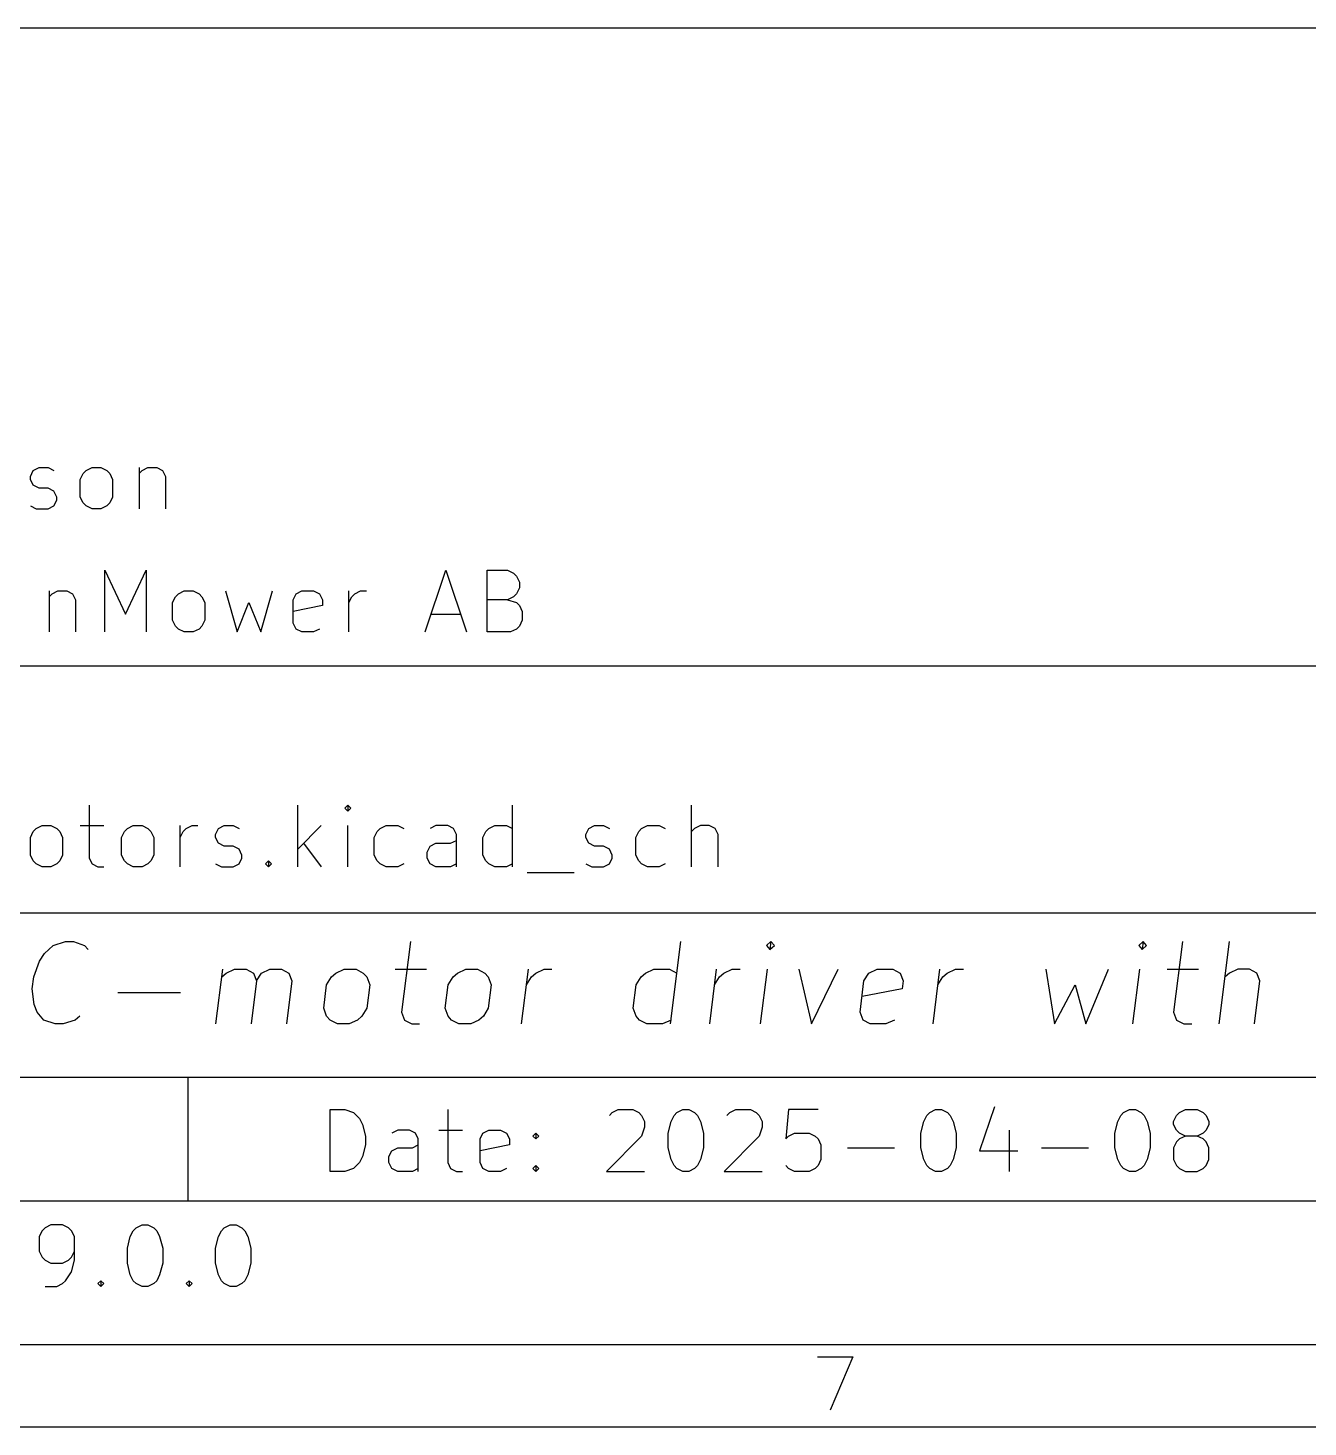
# Model space of a CAD drawing. Extents: x 0.4 to 16.1, y -11.3 to -0.4.
# Drawn here: x 12.445 to 13.67, y -11.299 to -9.961 of the extents above; entities that cross this region are included whole.
import ezdxf

# ---------------------------------------------------------------- set-up
doc = ezdxf.new("R2010")
doc.units = 0
doc.header["$MEASUREMENT"] = 0
doc.layers.add('RED2', color=1, linetype='CONTINUOUS')

msp = doc.modelspace()

# ---------------------------------------------------------------- linework, layer by layer
at = {"layer": 'RED2', "linetype": 'CONTINUOUS'}
for p, q in [((11.8106, -9.9607), (16.0626, -9.9607)), ((12.4472, -10.3899), (12.45, -10.3842)), ((12.45, -10.3842), (12.4556, -10.3814)), ((12.4556, -10.3814), (12.4641, -10.3814)), ((12.4641, -10.3814), (12.4697, -10.3842)), ((12.495, -10.3927), (12.4978, -10.3871)), ((12.4978, -10.3871), (12.5006, -10.3842)), ((12.5006, -10.3842), (12.5063, -10.3814)), ((12.5063, -10.3814), (12.5147, -10.3814)), ((12.5147, -10.3814), (12.5203, -10.3842)), ((12.5203, -10.3842), (12.5231, -10.3871)), ((12.5231, -10.3871), (12.5259, -10.3927)), ((12.5512, -10.3814), (12.5512, -10.4208)), ((12.5512, -10.3871), (12.5541, -10.3842)), ((12.5541, -10.3842), (12.5597, -10.3814)), ((12.5597, -10.3814), (12.5681, -10.3814)), ((12.5681, -10.3814), (12.5737, -10.3842)), ((12.5737, -10.3842), (12.5766, -10.3899)), ((12.4472, -10.3927), (12.4472, -10.3899)), ((12.45, -10.3983), (12.4472, -10.3927)), ((12.4556, -10.4011), (12.45, -10.3983)), ((12.495, -10.4096), (12.495, -10.3927)), ((12.5259, -10.3927), (12.5259, -10.4096)), ((12.5766, -10.3899), (12.5766, -10.4208)), ((12.4641, -10.4011), (12.4556, -10.4011)), ((12.4697, -10.4039), (12.4641, -10.4011)), ((12.4725, -10.4096), (12.4697, -10.4039)), ((12.4697, -10.418), (12.4725, -10.4124)), ((12.4725, -10.4124), (12.4725, -10.4096)), ((12.4978, -10.4152), (12.495, -10.4096)), ((12.5259, -10.4096), (12.5231, -10.4152)), ((12.4472, -10.418), (12.4528, -10.4208)), ((12.4528, -10.4208), (12.4641, -10.4208)), ((12.4641, -10.4208), (12.4697, -10.418)), ((12.5006, -10.418), (12.4978, -10.4152)), ((12.5063, -10.4208), (12.5006, -10.418)), ((12.5147, -10.4208), (12.5063, -10.4208)), ((12.5203, -10.418), (12.5147, -10.4208)), ((12.5231, -10.4152), (12.5203, -10.418)), ((12.5186, -10.5386), (12.5186, -10.4795)), ((12.5186, -10.4795), (12.5383, -10.5217)), ((12.5383, -10.5217), (12.5579, -10.4795)), ((12.5579, -10.4795), (12.5579, -10.5386)), ((12.8251, -10.5386), (12.8448, -10.4795)), ((12.8448, -10.4795), (12.8645, -10.5386)), ((12.8842, -10.5386), (12.8842, -10.4795)), ((12.8842, -10.4795), (12.9038, -10.4795)), ((12.9038, -10.4795), (12.9095, -10.4824)), ((12.9095, -10.4824), (12.9123, -10.4852)), ((12.9123, -10.4852), (12.9151, -10.4908)), ((12.9151, -10.4908), (12.9151, -10.4964)), ((12.4651, -10.4992), (12.4651, -10.5386)), ((12.4651, -10.5049), (12.468, -10.502)), ((12.468, -10.502), (12.4736, -10.4992)), ((12.4736, -10.4992), (12.482, -10.4992)), ((12.482, -10.4992), (12.4876, -10.502)), ((12.4876, -10.502), (12.4905, -10.5077)), ((12.4905, -10.5077), (12.4905, -10.5386)), ((12.5833, -10.5105), (12.5861, -10.5049)), ((12.5861, -10.5049), (12.5889, -10.502)), ((12.5889, -10.502), (12.5945, -10.4992)), ((12.5945, -10.4992), (12.6029, -10.4992)), ((12.6029, -10.4992), (12.6086, -10.502)), ((12.6086, -10.502), (12.6114, -10.5049)), ((12.6114, -10.5049), (12.6142, -10.5105)), ((12.6339, -10.4992), (12.6451, -10.5386)), ((12.6676, -10.5386), (12.6789, -10.4992)), ((12.6986, -10.5077), (12.7014, -10.502)), ((12.6986, -10.5302), (12.6986, -10.5077)), ((12.7014, -10.502), (12.707, -10.4992)), ((12.707, -10.4992), (12.7182, -10.4992)), ((12.7182, -10.4992), (12.7239, -10.502)), ((12.7239, -10.502), (12.7267, -10.5077)), ((12.7267, -10.5077), (12.7267, -10.5133)), ((12.752, -10.5386), (12.752, -10.4992)), ((12.752, -10.5105), (12.7548, -10.5049)), ((12.7548, -10.5049), (12.7576, -10.502)), ((12.7576, -10.502), (12.7632, -10.4992)), ((12.7632, -10.4992), (12.7689, -10.4992)), ((12.9038, -10.5077), (12.8842, -10.5077)), ((12.9095, -10.5049), (12.9038, -10.5077)), ((12.9038, -10.5077), (12.9123, -10.5105)), ((12.9123, -10.502), (12.9095, -10.5049)), ((12.9151, -10.4964), (12.9123, -10.502)), ((12.5833, -10.5274), (12.5833, -10.5105)), ((12.6142, -10.5105), (12.6142, -10.5274)), ((12.6451, -10.5386), (12.6564, -10.5105)), ((12.6564, -10.5105), (12.6676, -10.5386)), ((12.7267, -10.5133), (12.6986, -10.5189)), ((12.9123, -10.5105), (12.9151, -10.5133)), ((12.9151, -10.5133), (12.9179, -10.5189)), ((12.9179, -10.5189), (12.9179, -10.5274)), ((12.5861, -10.533), (12.5833, -10.5274)), ((12.5889, -10.5358), (12.5861, -10.533)), ((12.6114, -10.533), (12.6086, -10.5358)), ((12.6142, -10.5274), (12.6114, -10.533)), ((12.7014, -10.5358), (12.6986, -10.5302)), ((12.8307, -10.5217), (12.8588, -10.5217)), ((12.9151, -10.533), (12.9123, -10.5358)), ((12.9179, -10.5274), (12.9151, -10.533)), ((12.5945, -10.5386), (12.5889, -10.5358)), ((12.6029, -10.5386), (12.5945, -10.5386)), ((12.6086, -10.5358), (12.6029, -10.5386)), ((12.707, -10.5386), (12.7014, -10.5358)), ((12.7182, -10.5386), (12.707, -10.5386)), ((12.7239, -10.5358), (12.7182, -10.5386)), ((12.9066, -10.5386), (12.8842, -10.5386)), ((12.9123, -10.5358), (12.9066, -10.5386)), ((11.8106, -10.571), (16.0626, -10.571)), ((12.5034, -10.7043), (12.5034, -10.7549)), ((12.7031, -10.7633), (12.7031, -10.7043)), ((12.7509, -10.7043), (12.7481, -10.7071)), ((12.7481, -10.7071), (12.7509, -10.7099)), ((12.7537, -10.7071), (12.7509, -10.7043)), ((12.7509, -10.7043), (12.7509, -10.7099)), ((12.7509, -10.7099), (12.7537, -10.7071)), ((12.9084, -10.7633), (12.9084, -10.7043)), ((13.0799, -10.7633), (13.0799, -10.7043)), ((12.4472, -10.7352), (12.45, -10.7296)), ((12.4472, -10.7521), (12.4472, -10.7352)), ((12.45, -10.7296), (12.4528, -10.7268)), ((12.4528, -10.7268), (12.4585, -10.7239)), ((12.4585, -10.7239), (12.4669, -10.7239)), ((12.4669, -10.7239), (12.4725, -10.7268)), ((12.4725, -10.7268), (12.4753, -10.7296)), ((12.4753, -10.7296), (12.4781, -10.7352)), ((12.4781, -10.7352), (12.4781, -10.7521)), ((12.495, -10.7239), (12.5175, -10.7239)), ((12.5344, -10.7352), (12.5372, -10.7296)), ((12.5344, -10.7521), (12.5344, -10.7352)), ((12.5372, -10.7296), (12.54, -10.7268)), ((12.54, -10.7268), (12.5456, -10.7239)), ((12.5456, -10.7239), (12.5541, -10.7239)), ((12.5541, -10.7239), (12.5597, -10.7268)), ((12.5597, -10.7268), (12.5625, -10.7296)), ((12.5625, -10.7296), (12.5653, -10.7352)), ((12.5653, -10.7352), (12.5653, -10.7521)), ((12.5906, -10.7633), (12.5906, -10.7239)), ((12.5906, -10.7352), (12.5934, -10.7296)), ((12.5934, -10.7296), (12.5962, -10.7268)), ((12.5962, -10.7268), (12.6019, -10.7239)), ((12.6019, -10.7239), (12.6075, -10.7239)), ((12.6244, -10.7324), (12.6272, -10.7268)), ((12.6244, -10.7352), (12.6244, -10.7324)), ((12.6272, -10.7408), (12.6244, -10.7352)), ((12.6272, -10.7268), (12.6328, -10.7239)), ((12.6328, -10.7239), (12.6412, -10.7239)), ((12.6412, -10.7239), (12.6469, -10.7268)), ((12.7256, -10.7239), (12.7031, -10.7464)), ((12.7509, -10.7633), (12.7509, -10.7239)), ((12.7762, -10.7352), (12.779, -10.7296)), ((12.7762, -10.7521), (12.7762, -10.7352)), ((12.779, -10.7296), (12.7819, -10.7268)), ((12.7819, -10.7268), (12.7875, -10.7239)), ((12.7875, -10.7239), (12.7987, -10.7239)), ((12.7987, -10.7239), (12.8044, -10.7268)), ((12.8353, -10.7239), (12.8297, -10.7268)), ((12.8465, -10.7239), (12.8353, -10.7239)), ((12.8522, -10.7268), (12.8465, -10.7239)), ((12.855, -10.7324), (12.8522, -10.7268)), ((12.855, -10.7633), (12.855, -10.7324)), ((12.8803, -10.7352), (12.8831, -10.7296)), ((12.8803, -10.7521), (12.8803, -10.7352)), ((12.8831, -10.7296), (12.8859, -10.7268)), ((12.8859, -10.7268), (12.8915, -10.7239)), ((12.8915, -10.7239), (12.9028, -10.7239)), ((12.9028, -10.7239), (12.9084, -10.7268)), ((12.9787, -10.7324), (12.9815, -10.7268)), ((12.9787, -10.7352), (12.9787, -10.7324)), ((12.9815, -10.7408), (12.9787, -10.7352)), ((12.9815, -10.7268), (12.9871, -10.7239)), ((12.9871, -10.7239), (12.9956, -10.7239)), ((12.9956, -10.7239), (13.0012, -10.7268)), ((13.0265, -10.7352), (13.0293, -10.7296)), ((13.0265, -10.7521), (13.0265, -10.7352)), ((13.0293, -10.7296), (13.0321, -10.7268)), ((13.0321, -10.7268), (13.0378, -10.7239)), ((13.0378, -10.7239), (13.049, -10.7239)), ((13.049, -10.7239), (13.0546, -10.7268)), ((13.0827, -10.7268), (13.0799, -10.7296)), ((13.0884, -10.7239), (13.0827, -10.7268)), ((13.0968, -10.7239), (13.0884, -10.7239)), ((13.1024, -10.7268), (13.0968, -10.7239)), ((13.1052, -10.7324), (13.1024, -10.7268)), ((13.1052, -10.7633), (13.1052, -10.7324)), ((12.6328, -10.7436), (12.6272, -10.7408)), ((12.6412, -10.7436), (12.6328, -10.7436)), ((12.6469, -10.7464), (12.6412, -10.7436)), ((12.6497, -10.7521), (12.6469, -10.7464)), ((12.7087, -10.7408), (12.7256, -10.7633)), ((12.8268, -10.7493), (12.8297, -10.7436)), ((12.8297, -10.7436), (12.8353, -10.7408)), ((12.8353, -10.7408), (12.8493, -10.7408)), ((12.8493, -10.7408), (12.855, -10.738)), ((12.9871, -10.7436), (12.9815, -10.7408)), ((12.9956, -10.7436), (12.9871, -10.7436)), ((13.0012, -10.7464), (12.9956, -10.7436)), ((13.004, -10.7521), (13.0012, -10.7464)), ((12.45, -10.7577), (12.4472, -10.7521)), ((12.4528, -10.7605), (12.45, -10.7577)), ((12.4585, -10.7633), (12.4528, -10.7605)), ((12.4725, -10.7605), (12.4669, -10.7633)), ((12.4753, -10.7577), (12.4725, -10.7605)), ((12.4781, -10.7521), (12.4753, -10.7577)), ((12.5034, -10.7549), (12.5063, -10.7605)), ((12.5063, -10.7605), (12.5119, -10.7633)), ((12.5372, -10.7577), (12.5344, -10.7521)), ((12.54, -10.7605), (12.5372, -10.7577)), ((12.5456, -10.7633), (12.54, -10.7605)), ((12.5597, -10.7605), (12.5541, -10.7633)), ((12.5625, -10.7577), (12.5597, -10.7605)), ((12.5653, -10.7521), (12.5625, -10.7577)), ((12.6244, -10.7605), (12.63, -10.7633)), ((12.6412, -10.7633), (12.6469, -10.7605)), ((12.6469, -10.7605), (12.6497, -10.7549)), ((12.6497, -10.7549), (12.6497, -10.7521)), ((12.6722, -10.7605), (12.675, -10.7577)), ((12.675, -10.7633), (12.6722, -10.7605)), ((12.675, -10.7577), (12.6778, -10.7605)), ((12.675, -10.7577), (12.675, -10.7633)), ((12.6778, -10.7605), (12.675, -10.7633)), ((12.779, -10.7577), (12.7762, -10.7521)), ((12.7819, -10.7605), (12.779, -10.7577)), ((12.7875, -10.7633), (12.7819, -10.7605)), ((12.8044, -10.7605), (12.7987, -10.7633)), ((12.8268, -10.7549), (12.8268, -10.7493)), ((12.8297, -10.7605), (12.8268, -10.7549)), ((12.8353, -10.7633), (12.8297, -10.7605)), ((12.855, -10.7605), (12.8493, -10.7633)), ((12.8831, -10.7577), (12.8803, -10.7521)), ((12.8859, -10.7605), (12.8831, -10.7577)), ((12.8915, -10.7633), (12.8859, -10.7605)), ((12.9084, -10.7605), (12.9028, -10.7633)), ((12.9787, -10.7605), (12.9843, -10.7633)), ((12.9956, -10.7633), (13.0012, -10.7605)), ((13.0012, -10.7605), (13.004, -10.7549)), ((13.004, -10.7549), (13.004, -10.7521)), ((13.0293, -10.7577), (13.0265, -10.7521)), ((13.0321, -10.7605), (13.0293, -10.7577)), ((13.0378, -10.7633), (13.0321, -10.7605)), ((13.0546, -10.7605), (13.049, -10.7633)), ((12.4669, -10.7633), (12.4585, -10.7633)), ((12.5119, -10.7633), (12.5175, -10.7633)), ((12.5541, -10.7633), (12.5456, -10.7633)), ((12.63, -10.7633), (12.6412, -10.7633)), ((12.7987, -10.7633), (12.7875, -10.7633)), ((12.8493, -10.7633), (12.8353, -10.7633)), ((12.9028, -10.7633), (12.8915, -10.7633)), ((12.9225, -10.7689), (12.9674, -10.7689)), ((12.9843, -10.7633), (12.9956, -10.7633)), ((13.049, -10.7633), (13.0378, -10.7633)), ((11.8106, -10.8072), (16.0626, -10.8072)), ((12.4607, -10.8462), (12.4691, -10.8387)), ((12.4691, -10.8387), (12.4809, -10.8349)), ((12.4809, -10.8349), (12.4884, -10.8349)), ((12.4884, -10.8349), (12.4991, -10.8387)), ((12.4991, -10.8387), (12.5024, -10.8424)), ((12.8108, -10.8349), (12.8024, -10.9024)), ((13.0597, -10.9136), (13.0695, -10.8349)), ((13.1558, -10.8349), (13.1516, -10.8387)), ((13.1516, -10.8387), (13.1548, -10.8424)), ((13.1558, -10.8349), (13.1548, -10.8424)), ((13.1548, -10.8424), (13.1591, -10.8387)), ((13.1591, -10.8387), (13.1558, -10.8349)), ((13.512, -10.8349), (13.5078, -10.8387)), ((13.5078, -10.8387), (13.511, -10.8424)), ((13.512, -10.8349), (13.511, -10.8424)), ((13.511, -10.8424), (13.5153, -10.8387)), ((13.5153, -10.8387), (13.512, -10.8349)), ((13.5495, -10.8349), (13.541, -10.9024)), ((13.5846, -10.9136), (13.5945, -10.8349)), ((12.4504, -10.8686), (12.456, -10.8537)), ((12.456, -10.8537), (12.4607, -10.8462)), ((12.449, -10.8799), (12.4504, -10.8686)), ((12.6248, -10.9136), (12.6313, -10.8612)), ((12.6304, -10.8686), (12.6346, -10.8649)), ((12.6346, -10.8649), (12.6426, -10.8612)), ((12.6426, -10.8612), (12.6538, -10.8612)), ((12.6538, -10.8612), (12.6608, -10.8649)), ((12.6608, -10.8649), (12.6637, -10.8724)), ((12.6637, -10.8724), (12.6683, -10.8649)), ((12.6683, -10.8649), (12.6763, -10.8612)), ((12.6763, -10.8612), (12.6876, -10.8612)), ((12.6876, -10.8612), (12.6946, -10.8649)), ((12.6946, -10.8649), (12.6974, -10.8724)), ((12.7307, -10.8761), (12.7354, -10.8686)), ((12.7354, -10.8686), (12.7396, -10.8649)), ((12.7396, -10.8649), (12.7476, -10.8612)), ((12.7476, -10.8612), (12.7588, -10.8612)), ((12.7588, -10.8612), (12.7658, -10.8649)), ((12.7658, -10.8649), (12.7691, -10.8686)), ((12.7691, -10.8686), (12.7719, -10.8761)), ((12.7963, -10.8612), (12.8263, -10.8612)), ((12.8469, -10.8761), (12.8516, -10.8686)), ((12.8516, -10.8686), (12.8558, -10.8649)), ((12.8558, -10.8649), (12.8638, -10.8612)), ((12.8638, -10.8612), (12.875, -10.8612)), ((12.875, -10.8612), (12.8821, -10.8649)), ((12.8821, -10.8649), (12.8853, -10.8686)), ((12.8853, -10.8686), (12.8882, -10.8761)), ((12.9172, -10.9136), (12.9238, -10.8612)), ((12.9219, -10.8761), (12.9266, -10.8686)), ((12.9266, -10.8686), (12.9308, -10.8649)), ((12.9308, -10.8649), (12.9388, -10.8612)), ((12.9388, -10.8612), (12.9463, -10.8612)), ((13.0269, -10.8761), (13.0316, -10.8686)), ((13.0316, -10.8686), (13.0358, -10.8649)), ((13.0358, -10.8649), (13.0438, -10.8612)), ((13.0438, -10.8612), (13.0588, -10.8612)), ((13.0588, -10.8612), (13.0658, -10.8649)), ((13.0972, -10.9136), (13.1038, -10.8612)), ((13.1019, -10.8761), (13.1066, -10.8686)), ((13.1066, -10.8686), (13.1108, -10.8649)), ((13.1108, -10.8649), (13.1188, -10.8612)), ((13.1188, -10.8612), (13.1263, -10.8612)), ((13.1459, -10.9136), (13.1525, -10.8612)), ((13.1825, -10.8612), (13.1947, -10.9136)), ((13.1947, -10.9136), (13.22, -10.8612)), ((13.2448, -10.8724), (13.2495, -10.8649)), ((13.2495, -10.8649), (13.2575, -10.8612)), ((13.2575, -10.8612), (13.2725, -10.8612)), ((13.2725, -10.8612), (13.2795, -10.8649)), ((13.2795, -10.8649), (13.2823, -10.8724)), ((13.3109, -10.9136), (13.3175, -10.8612)), ((13.3156, -10.8761), (13.3203, -10.8686)), ((13.3203, -10.8686), (13.3245, -10.8649)), ((13.3245, -10.8649), (13.3325, -10.8612)), ((13.3325, -10.8612), (13.34, -10.8612)), ((13.4187, -10.8612), (13.4272, -10.9136)), ((13.4571, -10.9136), (13.4787, -10.8612)), ((13.5021, -10.9136), (13.5087, -10.8612)), ((13.535, -10.8612), (13.5649, -10.8612)), ((13.5945, -10.8649), (13.5903, -10.8686)), ((13.6024, -10.8612), (13.5945, -10.8649)), ((13.6137, -10.8612), (13.6024, -10.8612)), ((13.6207, -10.8649), (13.6137, -10.8612)), ((13.6235, -10.8724), (13.6207, -10.8649)), ((12.4509, -10.8949), (12.449, -10.8799)), ((12.6637, -10.8724), (12.6585, -10.9136)), ((12.6974, -10.8724), (12.6922, -10.9136)), ((12.7279, -10.8986), (12.7307, -10.8761)), ((12.7719, -10.8761), (12.7691, -10.8986)), ((12.8441, -10.8986), (12.8469, -10.8761)), ((12.8882, -10.8761), (12.8853, -10.8986)), ((13.0241, -10.8986), (13.0269, -10.8761)), ((13.2411, -10.9024), (13.2448, -10.8724)), ((13.2814, -10.8799), (13.243, -10.8874)), ((13.2823, -10.8724), (13.2814, -10.8799)), ((13.4272, -10.9136), (13.4468, -10.8761)), ((13.4468, -10.8761), (13.4571, -10.9136)), ((13.6184, -10.9136), (13.6235, -10.8724)), ((12.4537, -10.9024), (12.4509, -10.8949)), ((12.531, -10.8836), (12.591, -10.8836)), ((12.4602, -10.9099), (12.4537, -10.9024)), ((12.4945, -10.9061), (12.4902, -10.9099)), ((12.7307, -10.9061), (12.7279, -10.8986)), ((12.734, -10.9099), (12.7307, -10.9061)), ((12.7644, -10.9061), (12.7602, -10.9099)), ((12.7691, -10.8986), (12.7644, -10.9061)), ((12.8024, -10.9024), (12.8052, -10.9099)), ((12.8469, -10.9061), (12.8441, -10.8986)), ((12.8502, -10.9099), (12.8469, -10.9061)), ((12.8807, -10.9061), (12.8764, -10.9099)), ((12.8853, -10.8986), (12.8807, -10.9061)), ((13.0269, -10.9061), (13.0241, -10.8986)), ((13.0302, -10.9099), (13.0269, -10.9061)), ((13.2439, -10.9099), (13.2411, -10.9024)), ((13.541, -10.9024), (13.5439, -10.9099)), ((12.471, -10.9136), (12.4602, -10.9099)), ((12.4785, -10.9136), (12.471, -10.9136)), ((12.4902, -10.9099), (12.4785, -10.9136)), ((12.741, -10.9136), (12.734, -10.9099)), ((12.7522, -10.9136), (12.741, -10.9136)), ((12.7602, -10.9099), (12.7522, -10.9136)), ((12.8052, -10.9099), (12.8122, -10.9136)), ((12.8122, -10.9136), (12.8197, -10.9136)), ((12.8572, -10.9136), (12.8502, -10.9099)), ((12.8685, -10.9136), (12.8572, -10.9136)), ((12.8764, -10.9099), (12.8685, -10.9136)), ((13.0372, -10.9136), (13.0302, -10.9099)), ((13.0522, -10.9136), (13.0372, -10.9136)), ((13.0602, -10.9099), (13.0522, -10.9136)), ((13.2509, -10.9136), (13.2439, -10.9099)), ((13.2659, -10.9136), (13.2509, -10.9136)), ((13.2739, -10.9099), (13.2659, -10.9136)), ((13.5439, -10.9099), (13.5509, -10.9136)), ((13.5509, -10.9136), (13.5584, -10.9136)), ((11.8106, -10.9647), (16.0626, -10.9647)), ((12.598, -10.9647), (12.598, -11.0828)), ((12.734, -11.0547), (12.734, -10.9956)), ((12.734, -10.9956), (12.7481, -10.9956)), ((12.7481, -10.9956), (12.7565, -10.9984)), ((12.7565, -10.9984), (12.7622, -11.004)), ((12.8465, -10.9956), (12.8465, -11.0462)), ((13.0012, -11.0012), (13.004, -10.9984)), ((13.004, -10.9984), (13.0096, -10.9956)), ((13.0096, -10.9956), (13.0237, -10.9956)), ((13.0237, -10.9956), (13.0293, -10.9984)), ((13.0293, -10.9984), (13.0321, -11.0012)), ((13.0321, -11.0012), (13.0349, -11.0069)), ((13.0603, -11.0069), (13.0631, -11.0012)), ((13.0631, -11.0012), (13.0659, -10.9984)), ((13.0659, -10.9984), (13.0715, -10.9956)), ((13.0715, -10.9956), (13.0771, -10.9956)), ((13.0771, -10.9956), (13.0827, -10.9984)), ((13.0827, -10.9984), (13.0856, -11.0012)), ((13.0856, -11.0012), (13.0884, -11.0069)), ((13.1137, -11.0012), (13.1165, -10.9984)), ((13.1165, -10.9984), (13.1221, -10.9956)), ((13.1221, -10.9956), (13.1362, -10.9956)), ((13.1362, -10.9956), (13.1418, -10.9984)), ((13.1418, -10.9984), (13.1446, -11.0012)), ((13.1446, -11.0012), (13.1474, -11.0069)), ((13.1727, -10.9956), (13.1699, -11.0237)), ((13.2009, -10.9956), (13.1727, -10.9956)), ((13.3021, -11.0069), (13.3049, -11.0012)), ((13.3049, -11.0012), (13.3077, -10.9984)), ((13.3077, -10.9984), (13.3133, -10.9956)), ((13.3133, -10.9956), (13.319, -10.9956)), ((13.319, -10.9956), (13.3246, -10.9984)), ((13.3246, -10.9984), (13.3274, -11.0012)), ((13.3274, -11.0012), (13.3302, -11.0069)), ((13.3696, -10.9928), (13.3555, -11.035)), ((13.4877, -11.0069), (13.4905, -11.0012)), ((13.4905, -11.0012), (13.4933, -10.9984)), ((13.4933, -10.9984), (13.4989, -10.9956)), ((13.4989, -10.9956), (13.5046, -10.9956)), ((13.5046, -10.9956), (13.5102, -10.9984)), ((13.5102, -10.9984), (13.513, -11.0012)), ((13.513, -11.0012), (13.5158, -11.0069)), ((13.5411, -11.0069), (13.5439, -11.0012)), ((13.5439, -11.0012), (13.5468, -10.9984)), ((13.5468, -10.9984), (13.5524, -10.9956)), ((13.5524, -10.9956), (13.5636, -10.9956)), ((13.5636, -10.9956), (13.5693, -10.9984)), ((13.5693, -10.9984), (13.5721, -11.0012)), ((13.5721, -11.0012), (13.5749, -11.0069)), ((12.7622, -11.004), (12.765, -11.0097)), ((12.765, -11.0097), (12.7678, -11.0209)), ((12.7987, -11.0153), (12.7931, -11.0181)), ((12.81, -11.0153), (12.7987, -11.0153)), ((12.8156, -11.0181), (12.81, -11.0153)), ((12.8381, -11.0153), (12.8606, -11.0153)), ((12.8803, -11.0181), (12.8859, -11.0153)), ((12.8859, -11.0153), (12.8971, -11.0153)), ((12.8971, -11.0153), (12.9028, -11.0181)), ((13.0349, -11.0125), (13.0321, -11.0209)), ((13.0349, -11.0069), (13.0349, -11.0125)), ((13.0574, -11.0181), (13.0603, -11.0069)), ((13.0884, -11.0069), (13.0912, -11.0181)), ((13.1474, -11.0125), (13.1446, -11.0209)), ((13.1474, -11.0069), (13.1474, -11.0125)), ((13.2993, -11.0181), (13.3021, -11.0069)), ((13.3302, -11.0069), (13.333, -11.0181)), ((13.3837, -11.0153), (13.3837, -11.0547)), ((13.4849, -11.0181), (13.4877, -11.0069)), ((13.5158, -11.0069), (13.5186, -11.0181)), ((13.5411, -11.0097), (13.5411, -11.0069)), ((13.5439, -11.0153), (13.5411, -11.0097)), ((13.5468, -11.0181), (13.5439, -11.0153)), ((13.5721, -11.0153), (13.5693, -11.0181)), ((13.5749, -11.0097), (13.5721, -11.0153)), ((13.5749, -11.0069), (13.5749, -11.0097)), ((12.7678, -11.0293), (12.765, -11.0406)), ((12.7678, -11.0209), (12.7678, -11.0293)), ((12.8128, -11.0322), (12.8184, -11.0293)), ((12.8184, -11.0237), (12.8156, -11.0181)), ((12.8184, -11.0547), (12.8184, -11.0237)), ((12.8775, -11.0237), (12.8803, -11.0181)), ((12.8775, -11.0462), (12.8775, -11.0237)), ((12.9056, -11.0293), (12.8775, -11.035)), ((12.9028, -11.0181), (12.9056, -11.0237)), ((12.9056, -11.0237), (12.9056, -11.0293)), ((12.9281, -11.0209), (12.9309, -11.0181)), ((12.9309, -11.0237), (12.9281, -11.0209)), ((12.9309, -11.0181), (12.9337, -11.0209)), ((12.9309, -11.0181), (12.9309, -11.0237)), ((12.9337, -11.0209), (12.9309, -11.0237)), ((13.0321, -11.0209), (12.9984, -11.0547)), ((13.0574, -11.0322), (13.0574, -11.0181)), ((13.0912, -11.0181), (13.0912, -11.0322)), ((13.1446, -11.0209), (13.1109, -11.0547)), ((13.1699, -11.0237), (13.1727, -11.0209)), ((13.1727, -11.0209), (13.1784, -11.0181)), ((13.1784, -11.0181), (13.1924, -11.0181)), ((13.1924, -11.0181), (13.1981, -11.0209)), ((13.1981, -11.0209), (13.2009, -11.0237)), ((13.2009, -11.0237), (13.2037, -11.0293)), ((13.2037, -11.0293), (13.2037, -11.0434)), ((13.2993, -11.0322), (13.2993, -11.0181)), ((13.333, -11.0181), (13.333, -11.0322)), ((13.4849, -11.0322), (13.4849, -11.0181)), ((13.5186, -11.0181), (13.5186, -11.0322)), ((13.5439, -11.0265), (13.5411, -11.0322)), ((13.5468, -11.0237), (13.5439, -11.0265)), ((13.5524, -11.0209), (13.5468, -11.0181)), ((13.5524, -11.0209), (13.5468, -11.0237)), ((13.5636, -11.0209), (13.5524, -11.0209)), ((13.5693, -11.0181), (13.5636, -11.0209)), ((13.5693, -11.0237), (13.5636, -11.0209)), ((13.5721, -11.0265), (13.5693, -11.0237)), ((13.5749, -11.0322), (13.5721, -11.0265)), ((12.765, -11.0406), (12.7622, -11.0462)), ((12.7903, -11.0406), (12.7931, -11.035)), ((12.7903, -11.0462), (12.7903, -11.0406)), ((12.7931, -11.035), (12.7987, -11.0322)), ((12.7987, -11.0322), (12.8128, -11.0322)), ((13.0603, -11.0434), (13.0574, -11.0322)), ((13.0912, -11.0322), (13.0884, -11.0434)), ((13.229, -11.0322), (13.274, -11.0322)), ((13.3021, -11.0434), (13.2993, -11.0322)), ((13.333, -11.0322), (13.3302, -11.0434)), ((13.3555, -11.035), (13.3921, -11.035)), ((13.4146, -11.0322), (13.4596, -11.0322)), ((13.4877, -11.0434), (13.4849, -11.0322)), ((13.5186, -11.0322), (13.5158, -11.0434)), ((13.5411, -11.0322), (13.5411, -11.0434)), ((13.5749, -11.0434), (13.5749, -11.0322)), ((12.7481, -11.0547), (12.734, -11.0547)), ((12.7565, -11.0518), (12.7481, -11.0547)), ((12.7622, -11.0462), (12.7565, -11.0518)), ((12.7931, -11.0518), (12.7903, -11.0462)), ((12.7987, -11.0547), (12.7931, -11.0518)), ((12.8128, -11.0547), (12.7987, -11.0547)), ((12.8184, -11.0518), (12.8128, -11.0547)), ((12.8465, -11.0462), (12.8493, -11.0518)), ((12.8493, -11.0518), (12.855, -11.0547)), ((12.855, -11.0547), (12.8606, -11.0547)), ((12.8803, -11.0518), (12.8775, -11.0462)), ((12.8859, -11.0547), (12.8803, -11.0518)), ((12.8971, -11.0547), (12.8859, -11.0547)), ((12.9028, -11.0518), (12.8971, -11.0547)), ((12.9281, -11.0518), (12.9309, -11.049)), ((12.9309, -11.0547), (12.9281, -11.0518)), ((12.9309, -11.049), (12.9337, -11.0518)), ((12.9309, -11.049), (12.9309, -11.0547)), ((12.9337, -11.0518), (12.9309, -11.0547)), ((12.9984, -11.0547), (13.0349, -11.0547)), ((13.0631, -11.049), (13.0603, -11.0434)), ((13.0659, -11.0518), (13.0631, -11.049)), ((13.0715, -11.0547), (13.0659, -11.0518)), ((13.0771, -11.0547), (13.0715, -11.0547)), ((13.0827, -11.0518), (13.0771, -11.0547)), ((13.0856, -11.049), (13.0827, -11.0518)), ((13.0884, -11.0434), (13.0856, -11.049)), ((13.1109, -11.0547), (13.1474, -11.0547)), ((13.1727, -11.0518), (13.1699, -11.049)), ((13.1784, -11.0547), (13.1727, -11.0518)), ((13.1924, -11.0547), (13.1784, -11.0547)), ((13.1981, -11.0518), (13.1924, -11.0547)), ((13.2009, -11.049), (13.1981, -11.0518)), ((13.2037, -11.0434), (13.2009, -11.049)), ((13.3049, -11.049), (13.3021, -11.0434)), ((13.3077, -11.0518), (13.3049, -11.049)), ((13.3133, -11.0547), (13.3077, -11.0518)), ((13.319, -11.0547), (13.3133, -11.0547)), ((13.3246, -11.0518), (13.319, -11.0547)), ((13.3274, -11.049), (13.3246, -11.0518)), ((13.3302, -11.0434), (13.3274, -11.049)), ((13.4905, -11.049), (13.4877, -11.0434)), ((13.4933, -11.0518), (13.4905, -11.049)), ((13.4989, -11.0547), (13.4933, -11.0518)), ((13.5046, -11.0547), (13.4989, -11.0547)), ((13.5102, -11.0518), (13.5046, -11.0547)), ((13.513, -11.049), (13.5102, -11.0518)), ((13.5158, -11.0434), (13.513, -11.049)), ((13.5411, -11.0434), (13.5439, -11.049)), ((13.5439, -11.049), (13.5468, -11.0518)), ((13.5468, -11.0518), (13.5524, -11.0547)), ((13.5524, -11.0547), (13.5636, -11.0547)), ((13.5636, -11.0547), (13.5693, -11.0518)), ((13.5693, -11.0518), (13.5721, -11.049)), ((13.5721, -11.049), (13.5749, -11.0434)), ((11.8106, -11.0828), (16.0626, -11.0828)), ((12.4613, -11.1086), (12.4585, -11.1115)), ((12.4669, -11.1058), (12.4613, -11.1086)), ((12.4781, -11.1058), (12.4669, -11.1058)), ((12.4838, -11.1086), (12.4781, -11.1058)), ((12.4866, -11.1115), (12.4838, -11.1086)), ((12.5456, -11.1115), (12.5484, -11.1086)), ((12.5484, -11.1086), (12.5541, -11.1058)), ((12.5541, -11.1058), (12.5597, -11.1058)), ((12.5597, -11.1058), (12.5653, -11.1086)), ((12.5653, -11.1086), (12.5681, -11.1115)), ((12.63, -11.1115), (12.6328, -11.1086)), ((12.6328, -11.1086), (12.6384, -11.1058)), ((12.6384, -11.1058), (12.6441, -11.1058)), ((12.6441, -11.1058), (12.6497, -11.1086)), ((12.6497, -11.1086), (12.6525, -11.1115)), ((12.4585, -11.1115), (12.4556, -11.1171)), ((12.4556, -11.1171), (12.4556, -11.1311)), ((12.4894, -11.1171), (12.4866, -11.1115)), ((12.4894, -11.1396), (12.4894, -11.1171)), ((12.54, -11.1283), (12.5428, -11.1171)), ((12.5428, -11.1171), (12.5456, -11.1115)), ((12.5681, -11.1115), (12.5709, -11.1171)), ((12.5709, -11.1171), (12.5738, -11.1283)), ((12.6244, -11.1283), (12.6272, -11.1171)), ((12.6272, -11.1171), (12.63, -11.1115)), ((12.6525, -11.1115), (12.6553, -11.1171)), ((12.6553, -11.1171), (12.6581, -11.1283)), ((12.4556, -11.1311), (12.4585, -11.1368)), ((12.4585, -11.1368), (12.4613, -11.1396)), ((12.4838, -11.1396), (12.4866, -11.1368)), ((12.4866, -11.1368), (12.4894, -11.1311)), ((12.54, -11.1424), (12.54, -11.1283)), ((12.5738, -11.1283), (12.5738, -11.1424)), ((12.6244, -11.1424), (12.6244, -11.1283)), ((12.6581, -11.1283), (12.6581, -11.1424)), ((12.4613, -11.1396), (12.4669, -11.1424)), ((12.4669, -11.1424), (12.4781, -11.1424)), ((12.4781, -11.1424), (12.4838, -11.1396)), ((12.4866, -11.1508), (12.4894, -11.1396)), ((12.5428, -11.1536), (12.54, -11.1424)), ((12.5738, -11.1424), (12.5709, -11.1536)), ((12.6272, -11.1536), (12.6244, -11.1424)), ((12.6581, -11.1424), (12.6553, -11.1536)), ((12.4725, -11.1649), (12.4781, -11.1621)), ((12.4781, -11.1621), (12.4809, -11.1593)), ((12.4809, -11.1593), (12.4866, -11.1508)), ((12.5119, -11.1621), (12.5147, -11.1593)), ((12.5147, -11.1649), (12.5119, -11.1621)), ((12.5147, -11.1593), (12.5175, -11.1621)), ((12.5147, -11.1593), (12.5147, -11.1649)), ((12.5175, -11.1621), (12.5147, -11.1649)), ((12.5456, -11.1593), (12.5428, -11.1536)), ((12.5484, -11.1621), (12.5456, -11.1593)), ((12.5541, -11.1649), (12.5484, -11.1621)), ((12.5653, -11.1621), (12.5597, -11.1649)), ((12.5681, -11.1593), (12.5653, -11.1621)), ((12.5709, -11.1536), (12.5681, -11.1593)), ((12.5963, -11.1621), (12.5991, -11.1593)), ((12.5991, -11.1649), (12.5963, -11.1621)), ((12.5991, -11.1593), (12.6019, -11.1621)), ((12.5991, -11.1593), (12.5991, -11.1649)), ((12.6019, -11.1621), (12.5991, -11.1649)), ((12.63, -11.1593), (12.6272, -11.1536)), ((12.6328, -11.1621), (12.63, -11.1593)), ((12.6384, -11.1649), (12.6328, -11.1621)), ((12.6497, -11.1621), (12.6441, -11.1649)), ((12.6525, -11.1593), (12.6497, -11.1621)), ((12.6553, -11.1536), (12.6525, -11.1593)), ((12.4613, -11.1649), (12.4725, -11.1649)), ((12.5597, -11.1649), (12.5541, -11.1649)), ((12.6441, -11.1649), (12.6384, -11.1649)), ((16.0626, -11.2206), (0.4724, -11.2206)), ((16.0626, -11.2206), (11.8106, -11.2206)), ((13.2002, -11.2321), (13.2343, -11.2321)), ((13.2343, -11.2321), (13.2124, -11.2833)), ((16.1413, -11.2993), (0.3937, -11.2993))]:
    msp.add_line(p, q, dxfattribs=at)

doc.saveas('drawing.dxf')
